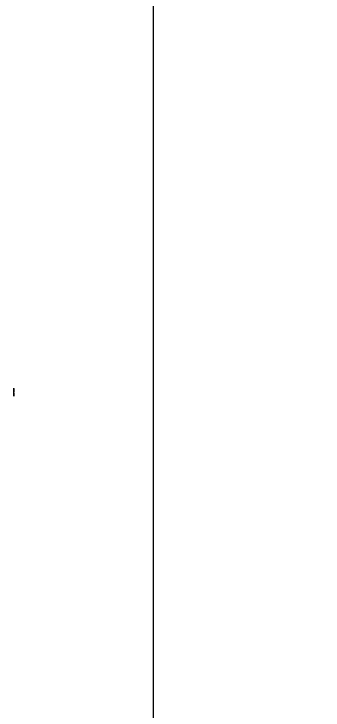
# Model space of a CAD drawing. Header units: millimetres. Extents: x -6431 to 4834, y -6422 to 4807.
# Drawn here: x 3220 to 3475, y -2631 to -2057 of the extents above; entities that cross this region are included whole.
import ezdxf

# ---------------------------------------------------------------- set-up
doc = ezdxf.new("R2010")
doc.units = ezdxf.units.MM
for name, color, linetype in [('DIKOM_ОБЪЕКТ', 7, 'Continuous'), ('DIKOM_РАЗМЕР_ЗОНА', 7, 'Continuous'), ('DIKOM_РАЗМЕР_ОБЪЕКТА', 7, 'Continuous')]:
    doc.layers.add(name, color=color, linetype=linetype)
doc.styles.add('style1', font='arial.ttf', dxfattribs={"width": 0.8})
doc.dimstyles.new('1-50', dxfattribs={"dimtxt": 300, "dimasz": 200, "dimexe": 100, "dimexo": 0, "dimgap": 100, "dimtad": 0, "dimdec": 0, "dimtxsty": 'style1', "dimcen": 0, "dimclrd": 7, "dimclre": 7, "dimadec": 1, "dimazin": 2, "dimtfac": 1, "dimtdec": 0, "dimtmove": 1, "dimatfit": 3, "dimfxl": 0, "dimlwd": 25, "dimlwe": 18, "dimarcsym": 0})

# ---------------------------------------------------------------- blocks, each defined once
blk = doc.blocks.new('*D13')
at = {"layer": 'Defpoints', "color": 0, "transparency": 16777216}
for p in [(-3965.6, 378.37), (3334.4, -1220.38), (3334.4, -3843.38)]:
    blk.add_point(p, dxfattribs=at)
at = {"layer": 'DIKOM_РАЗМЕР_ОБЪЕКТА', "color": 7, "lineweight": 18, "transparency": 16777216}
for p, q in [((-3965.6, 378.37), (-3965.6, -3943.38)), ((3334.4, -1220.38), (3334.4, -3943.38))]:
    blk.add_line(p, q, dxfattribs=at)
at = {"layer": 'DIKOM_РАЗМЕР_ОБЪЕКТА', "color": 7, "lineweight": 25, "transparency": 16777216}
for p, q in [((-3765.6, -3843.38), (-182.11, -3843.38)), ((3134.4, -3843.38), (731.83, -3843.38))]:
    blk.add_line(p, q, dxfattribs=at)
at = {"layer": 'DIKOM_РАЗМЕР_ОБЪЕКТА', "color": 7, "transparency": 16777216}
for points in [[(-3765.6, -3810.04), (-3765.6, -3876.71), (-3965.6, -3843.38)], [(3134.4, -3810.04), (3134.4, -3876.71), (3334.4, -3843.38)]]:
    blk.add_solid(points, dxfattribs=at)
at = {"layer": 'DIKOM_РАЗМЕР_ОБЪЕКТА', "color": 0, "transparency": 16777216, "insert": (274.86, -3843.38), "char_height": 300, "attachment_point": 5, "style": 'style1'}
blk.add_mtext('7300', dxfattribs=at)
blk = doc.blocks.new('*D16')
at = {"layer": 'Defpoints', "color": 0, "transparency": 16777216}
for p in [(-5966.57, 409.56), (4834.4, -963.9), (4834.4, -6224.88)]:
    blk.add_point(p, dxfattribs=at)
at = {"layer": 'DIKOM_РАЗМЕР_ЗОНА', "color": 7, "lineweight": 18, "transparency": 16777216}
for p, q in [((-5966.57, 409.56), (-5966.57, -6324.88)), ((4834.4, -963.9), (4834.4, -6324.88))]:
    blk.add_line(p, q, dxfattribs=at)
at = {"layer": 'DIKOM_РАЗМЕР_ЗОНА', "color": 7, "lineweight": 25, "transparency": 16777216}
for p, q in [((-5766.57, -6224.88), (924.42, -6224.88)), ((4634.4, -6224.88), (2004.2, -6224.88))]:
    blk.add_line(p, q, dxfattribs=at)
at = {"layer": 'DIKOM_РАЗМЕР_ЗОНА', "color": 7, "transparency": 16777216}
for points in [[(-5766.57, -6191.54), (-5766.57, -6258.21), (-5966.57, -6224.88)], [(4634.4, -6191.54), (4634.4, -6258.21), (4834.4, -6224.88)]]:
    blk.add_solid(points, dxfattribs=at)
at = {"layer": 'DIKOM_РАЗМЕР_ЗОНА', "color": 0, "transparency": 16777216, "insert": (1464.31, -6224.88), "char_height": 300, "attachment_point": 5, "style": 'style1'}
blk.add_mtext('10800', dxfattribs=at)

msp = doc.modelspace()

# ---------------------------------------------------------------- linework, layer by layer
at = {"layer": 'DIKOM_ОБЪЕКТ', "color": 7, "linetype": 'Continuous', "lineweight": 15}
for p, q in [((3219.74, -2365.94), (3219.73, -2365.53)), ((3219.77, -2367.46), (3219.74, -2368.81)), ((3219.75, -2366.32), (3219.75, -2366.11)), ((3219.77, -2367.58), (3219.77, -2368.21)), ((3219.76, -2370.53), (3219.76, -2370.86))]:
    msp.add_line(p, q, dxfattribs=at)
for points, knots in [([(3219.74, -2365.78), (3219.74, -2365.84), (3219.74, -2365.94), (3219.75, -2366.09), (3219.75, -2366.16)], [0, 0, 0, 0, 0.547796, 1, 1, 1, 1]), ([(3219.77, -2367.48), (3219.77, -2367.3), (3219.77, -2366.96), (3219.76, -2366.41), (3219.75, -2366.1), (3219.74, -2365.94)], [0, 0, 0, 0, 0.336926, 0.663798, 1, 1, 1, 1]), ([(3219.75, -2366.16), (3219.75, -2366.3), (3219.76, -2366.55), (3219.77, -2366.96), (3219.77, -2367.28), (3219.77, -2367.42), (3219.77, -2367.47)], [0, 0, 0, 0, 0.326989, 0.603003, 0.87895, 1, 1, 1, 1]), ([(3219.76, -2370.53), (3219.77, -2369.8), (3219.77, -2369), (3219.77, -2368.19), (3219.77, -2368.11)], [0, 0, 0, 0, 0.896857, 1, 1, 1, 1]), ([(3219.77, -2368.21), (3219.77, -2368.13), (3219.77, -2367.87), (3219.77, -2367.6), (3219.77, -2367.51), (3219.77, -2367.48)], [0, 0, 0, 0, 0.240253, 0.749126, 1, 1, 1, 1]), ([(3219.77, -2368.11), (3219.77, -2368.02), (3219.77, -2367.84), (3219.77, -2367.66), (3219.77, -2367.58)], [0, 0, 0, 0, 0.499949, 1, 1, 1, 1]), ([(3219.73, -2369.98), (3219.73, -2369.91), (3219.74, -2369.79), (3219.74, -2369.66), (3219.74, -2369.6)], [0, 0, 0, 0, 0.483675, 1, 1, 1, 1]), ([(3219.74, -2371.92), (3219.74, -2371.6), (3219.76, -2370.95), (3219.74, -2370.3), (3219.73, -2369.98)], [0, 0, 0, 0, 0.500087, 1, 1, 1, 1]), ([(3219.74, -2369.6), (3219.75, -2369.75), (3219.76, -2370.06), (3219.76, -2370.37), (3219.76, -2370.53)], [0, 0, 0, 0, 0.498555, 1, 1, 1, 1]), ([(3219.75, -2371.54), (3219.75, -2371.61), (3219.74, -2371.73), (3219.74, -2371.86), (3219.74, -2371.92)], [0, 0, 0, 0, 0.516041, 1, 1, 1, 1]), ([(3219.76, -2370.86), (3219.76, -2370.97), (3219.76, -2371.2), (3219.75, -2371.43), (3219.75, -2371.54)], [0, 0, 0, 0, 0.50203, 1, 1, 1, 1]), ([(3219.76, -2371.12), (3219.76, -2371.07), (3219.77, -2370.86), (3219.77, -2370.6), (3219.77, -2370.37), (3219.77, -2370.31), (3219.77, -2370.3), (3219.77, -2370.3), (3219.77, -2370.29), (3219.77, -2370.29), (3219.77, -2370.28), (3219.77, -2370.23), (3219.77, -2370.08), (3219.77, -2370.01)], [0, 0, 0, 0, 0.085864, 0.368492, 0.469928, 0.480004, 0.484736, 0.4882, 0.492946, 0.502261, 0.529936, 0.771004, 1, 1, 1, 1]), ([(3219.77, -2369.63), (3219.77, -2369.53), (3219.77, -2369.27), (3219.77, -2368.92), (3219.77, -2368.7), (3219.77, -2368.66)], [0, 0, 0, 0, 0.340386, 0.87638, 1, 1, 1, 1]), ([(3219.77, -2370.01), (3219.77, -2370.02), (3219.77, -2370.04), (3219.77, -2370.05), (3219.77, -2370.06)], [0, 0, 0, 0, 0.720302, 1, 1, 1, 1])]:
    msp.add_open_spline(points, degree=3, knots=knots, dxfattribs=at)

# ---------------------------------------------------------------- dimensions: what is measured, and where the dimension line sits
at = {"layer": 'DIKOM_РАЗМЕР_ЗОНА'}
dim = msp.add_linear_dim(base=(4834.4, -6224.88), p1=(-5966.57, 409.56), p2=(4834.4, -963.9), text='10800', dimstyle='1-50', override={"dimscale": 1, "dimtix": 0, "dimtofl": 1, "dimtmove": 1, "dimatfit": 3}, dxfattribs=at)
dim.commit()
dim.dimension.update_dxf_attribs({"geometry": '*D16', "text_midpoint": (1464.31, -6224.88), "dimtype": 160})
at = {"layer": 'DIKOM_РАЗМЕР_ОБЪЕКТА'}
dim = msp.add_linear_dim(base=(3334.4, -3843.38), p1=(-3965.6, 378.37), p2=(3334.4, -1220.38), dimstyle='1-50', override={"dimscale": 1, "dimtix": 0, "dimtofl": 1, "dimtmove": 1, "dimatfit": 3}, dxfattribs=at)
dim.commit()
dim.dimension.update_dxf_attribs({"geometry": '*D13', "text_midpoint": (274.86, -3843.38), "dimtype": 160})

doc.saveas('drawing.dxf')
